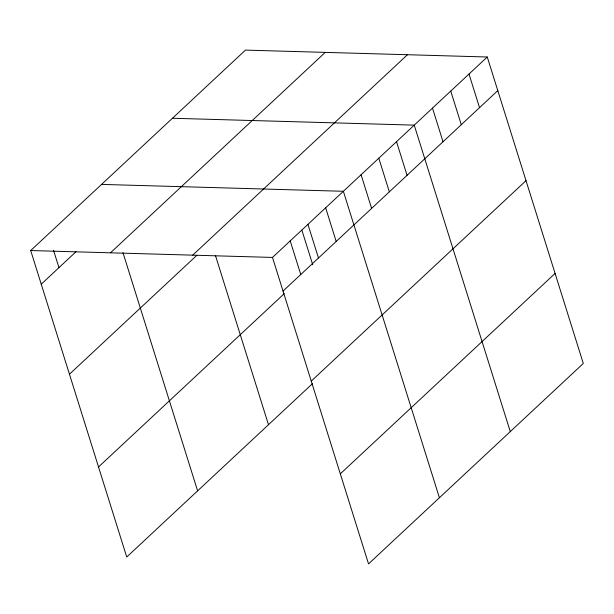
<?xml version="1.0" encoding="UTF-8"?>
<svg xmlns="http://www.w3.org/2000/svg" width="614" height="614" viewBox="0 0 614 614"><rect width="100%" height="100%" fill="white"/><g stroke="black" fill="none" stroke-linecap="round" stroke-linejoin="round"><path stroke-width="0.92" d="M312.434 383.704L126.737 557.005L30.7 250.543L245.462 50.11L487.263 56.995L583.3 363.457L368.538 563.89L272.493 257.427L487.263 56.995M41.238 284.175L75.998 251.74M110.489 252.814L325.259 52.382M192.704 255.155L407.466 54.723M69.459 374.21L196.887 255.278M283.039 291.059L497.8 90.626M98.524 466.97L284.221 293.676M311.252 381.094L526.014 180.662M340.317 473.854L555.087 273.43M172.442 118.256L414.243 125.141L510.28 431.604M101.571 184.4L343.364 191.284L439.409 497.747M30.7 250.543L272.493 257.427M469.004 74.033L479.542 107.665M450.753 91.072L461.291 124.703M432.494 108.102L443.032 141.742M396.521 141.673L407.059 175.312M378.8 158.212L389.345 191.844M361.086 174.744L371.623 208.384M325.65 207.816L336.188 241.456M307.929 224.356L318.474 257.987M301.888 230.166L312.718 264.718M290.215 240.888L300.753 274.527M215.476 255.562L268.487 424.719M122.946 252.592L197.616 490.862M53.548 250.366L58.959 267.635"/></g></svg>
